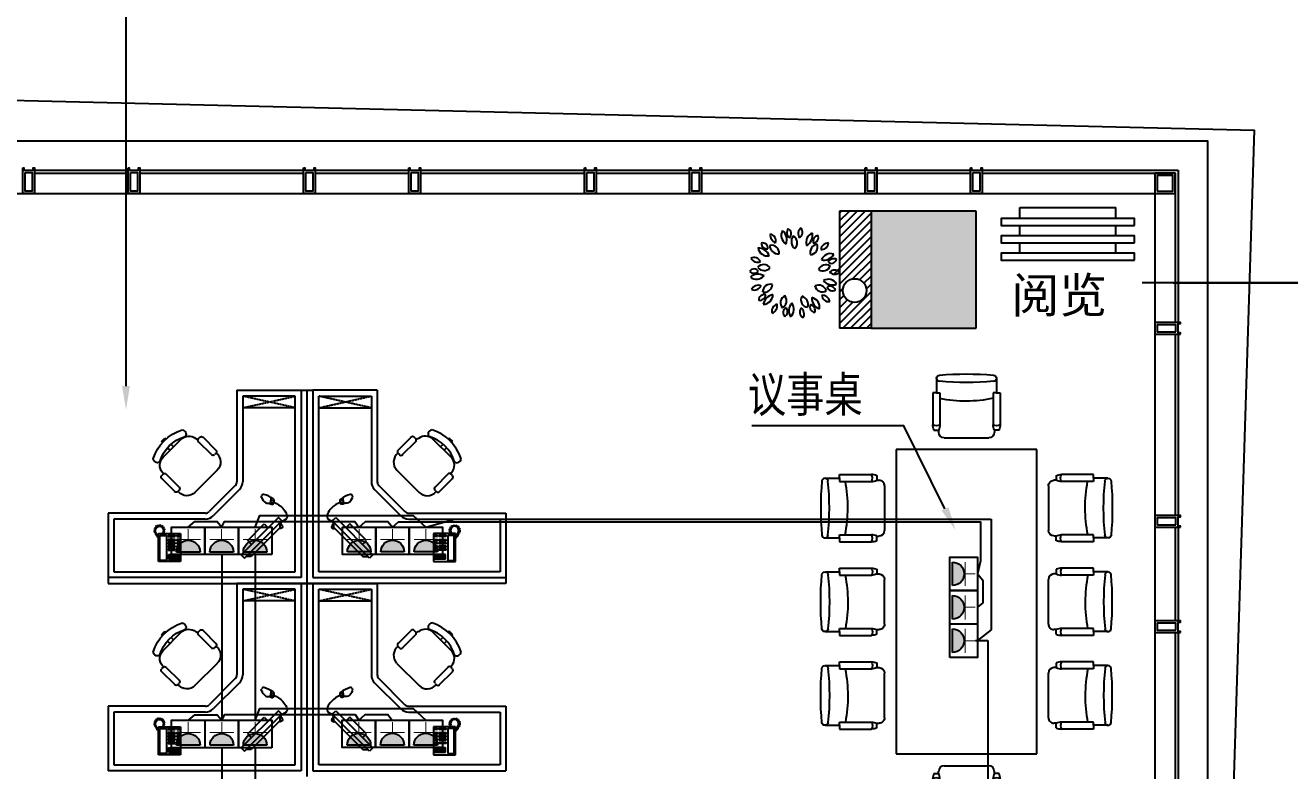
# Model space of a CAD drawing. Header units: inches. Extents: x 10 to 166961, y -47 to 131592.
# Drawn here: x 144545 to 155351, y 39082 to 45450 of the extents above; entities that cross this region are included whole.
import ezdxf

# ---------------------------------------------------------------- set-up
doc = ezdxf.new("R2010")
doc.units = ezdxf.units.IN
doc.header["$MEASUREMENT"] = 0
doc.linetypes.add('CONTINOUS', pattern=[0])
doc.linetypes.add('HIDDEN', pattern=[0.375, 0.25, -0.125])
for name, color, linetype in [('2', 2, 'Continuous'), ('4', 4, 'Continuous'), ('6', 6, 'Continuous'), ('8', 8, 'Continuous'), ('METAL', 7, 'Continuous'), ('PUB_DIM', 3, 'Continuous'), ('Shearwall', 7, 'Continuous'), ('shearwall-bh', 253, 'Continuous'), ('stair', 2, 'Continuous'), ('windows', 4, 'Continuous'), ('z', 2, 'Continuous'), ('修改', 1, 'Continuous'), ('尺寸3', 31, 'Continuous'), ('插座图', 4, 'Continuous')]:
    doc.layers.add(name, color=color, linetype=linetype)
doc.styles.add('F', font='')
doc.styles.get('F').set_extended_font_data('SimHei')

# ---------------------------------------------------------------- blocks, each defined once
blk = doc.blocks.new('Metal')
at = {"layer": 'METAL', "color": 4}
for points in [[(-50, 20), (-40, 20), (-40, 0), (40, 0), (40, 20), (50, 20), (50, -200), (-50, -200)], [(-30, -20), (30, -20), (30, -180), (-30, -180)]]:
    blk.add_lwpolyline(points, close=True, dxfattribs=at)
blk = doc.blocks.new('c21')
at = {"layer": '4', "linetype": 'ByBlock'}
for p, q in [((-238, 66), (-238, 47)), ((191, 0), (-191, 0)), ((238, 66), (238, 47))]:
    blk.add_line(p, q, dxfattribs=at)
at = {"layer": '4', "color": 4, "linetype": 'ByBlock'}
for centre, radius, start, end in [((0, -2174), 2720, 85.1281, 94.8719), ((229, 510), 26, 359.4154, 85.1281), ((-175, 112), 112, 180.3416, 204.0428), ((175, 112), 112, 335.9572, 359.6584)]:
    blk.add_arc(centre, radius, start, end, dxfattribs=at)
at = {"layer": '4', "linetype": 'ByBlock'}
for centre, radius, start, end in [((-229, 510), 26, 94.8719, 180.5846), ((-191, 47), 46.6, 180, 270), ((191, 47), 46.6, 270, 0)]:
    blk.add_arc(centre, radius, start, end, dxfattribs=at)
at = {"layer": '6', "color": 4}
for p, q in [((-255, 509), (-255, 385)), ((255, 509), (255, 385)), ((-255, 385), (-288, 385)), ((-288, 385), (-288, 111)), ((255, 385), (288, 385)), ((288, 385), (288, 111)), ((-278, 66), (-238, 66)), ((278, 66), (238, 66))]:
    blk.add_line(p, q, dxfattribs=at)
at = {"layer": '6', "color": 8, "linetype": 'ByBlock'}
for p, q in [((-255, 385), (-228, 385)), ((-228, 385), (-228, 110)), ((228, 385), (228, 110)), ((255, 385), (228, 385))]:
    blk.add_line(p, q, dxfattribs=at)
for centre, radius, start, end in [((-229, 509), 26, 179.4154, 265.1281), ((0, 2756), 2284, 264.1968, 275.8032), ((229, 509), 26, 274.8719, 0.5846), ((7, 1470), 1156, 258.28, 281.0126), ((-340, 112), 112, 335.9572, 359.6584), ((340, 112), 112, 180.3416, 204.0428), ((257, 179), 74.8, 246.8384, 294.0871)]:
    blk.add_arc(centre, radius, start, end, dxfattribs=at)
at = {"layer": '6', "color": 8}
blk.add_arc((-257, 179), 74.8, 245.9129, 293.1616, dxfattribs=at)
blk = doc.blocks.new('A$C127C375D')
at = {"layer": '插座图', "lineweight": -2}
blk.add_hatch(color=3, dxfattribs=at).paths.add_polyline_path([(91.7, 8.4, 1), (16.1, 8.4)])
at = {"layer": '插座图', "color": 3, "lineweight": -2}
blk.add_line((16.1, 8.4), (91.7, 8.4), dxfattribs=at)
blk.add_lwpolyline([(0, 0), (107.8, 0), (107.8, 88.6), (0, 88.6)], close=True, dxfattribs=at)
at = {"layer": '插座图', "color": 3, "lineweight": -2, "const_width": 3.2}
for points in [[(53.9, 46.2), (53.9, 82.6)], [(14.3, 48.8), (92.6, 48.8)]]:
    blk.add_lwpolyline(points, dxfattribs=at)
at = {"layer": '插座图', "color": 3, "lineweight": -2}
blk.add_arc((53.9, 8.4), 37.8, 0, 180, dxfattribs=at)

msp = doc.modelspace()

# ---------------------------------------------------------------- hatches: boundary and pattern name
at = {"layer": 'shearwall-bh'}
msp.add_hatch(color=252, dxfattribs=at).paths.add_polyline_path([(152673, 43862), (151773, 43862), (151773, 42862), (152673, 42862)])

# ---------------------------------------------------------------- linework, layer by layer
at = {"color": 252}
for p, q in [((151503, 43862), (151503, 42862)), ((151773, 43862), (151503, 43862)), ((151773, 42862), (151503, 42862))]:
    msp.add_line(p, q, dxfattribs=at)
at = {"color": 2}
for p, q in [((147968, 41163), (148213, 41232)), ((148213, 41232), (152799, 41232)), ((152799, 41232), (152799, 40286)), ((146224, 40928), (146224, 39513)), ((146509, 40928), (146510, 39513)), ((152799, 40286), (152682, 40193)), ((152666, 40193), (152772, 40193)), ((152772, 40193), (152772, 36886)), ((146224, 39278), (146224, 37865)), ((146510, 39278), (146510, 37863))]:
    msp.add_line(p, q, dxfattribs=at)
for points in [[(145938, 41163), (145993, 41210), (146184, 41210), (146224, 41163)], [(146224, 41164), (146249, 41211), (147362, 41211), (147396, 41163)], [(146509, 41163), (146550, 41263), (147861, 41263), (147968, 41163)], [(147398, 41163), (147453, 41211), (147644, 41211), (147684, 41163)], [(147684, 41163), (147736, 41209), (152708, 41209), (152708, 40874), (152682, 40764)], [(152682, 40764), (152729, 40709), (152729, 40517), (152682, 40478)], [(145939, 39513), (145993, 39560), (146185, 39560), (146224, 39513)], [(146224, 39514), (146250, 39561), (147363, 39561), (147397, 39513)], [(146510, 39513), (146551, 39613), (147861, 39613), (147968, 39513)], [(147397, 39514), (147451, 39561), (147643, 39561), (147682, 39514)]]:
    msp.add_lwpolyline(points, dxfattribs=at)
at = {"color": 3}
for centre, major_axis, start_param, end_param in [((150981, 43657), (0, 69.1), 1.425796, 2.787834), ((150901, 43609), (0, 58.7), 4.413315, 6.083844), ((151090, 43655), (0, 84.1), 1.059516, 2.602342), ((150955, 43618), (0, 99.1), 4.339886, 5.605271), ((151107, 43679), (0, 53.1), 0.932945, 2.538153), ((151045, 43669), (0, 46), 3.897326, 5.856831), ((151220, 43668), (0, 69.1), 0.72794, 2.089978), ((151129, 43683), (0, 58.7), 3.715235, 5.385764), ((151302, 43596), (0, 84.1), 0.361286, 1.904113), ((151175, 43656), (0, 99.1), 3.64198, 4.907366), ((150846, 43545), (0, 46), 4.595605, 6.55511), ((150887, 43592), (0, 53.1), 1.631232, 3.23644), ((150922, 43506), (0, 65.1), 4.594395, 6.502641), ((150980, 43570), (0, 72.1), 1.579586, 3.234593), ((151164, 43602), (0, 72.1), 0.881578, 2.536585), ((151078, 43590), (0, 65.1), 3.896397, 5.804643), ((151325, 43509), (0, 72.1), 0.183215, 1.838222), ((151252, 43555), (0, 65.1), 3.198373, 5.106619), ((151331, 43604), (0, 53.1), 0.235021, 1.840229), ((151277, 43636), (0, 46), 3.199454, 5.158959), ((151411, 43522), (0, 69.1), 0.029666, 1.391704), ((151350, 43593), (0, 58.7), 3.017057, 4.687586), ((150774, 43407), (0, 58.7), -1.171815, 0.498714), ((150805, 43495), (0, 69.1), 2.12384, 3.485878), ((150809, 43448), (0, 99.1), -1.245124, 0.020261), ((150890, 43563), (0, 84.1), 1.757729, 3.300555), ((151427, 43415), (0, 84.1), -0.336759, 1.206068), ((151368, 43542), (0, 99.1), 2.943705, 4.209091), ((151455, 43403), (0, 53.1), -0.463157, 1.142051), ((151434, 43462), (0, 46), 2.5014, 4.460905), ((150773, 43322), (0, 46), -0.989603, 0.969902), ((150774, 43384), (0, 53.1), 2.329345, 3.934553), ((150856, 43341), (0, 65.1), -0.990717, 0.917528), ((150860, 43427), (0, 72.1), 2.277922, 3.932929), ((151389, 43333), (0, 72.1), -0.514766, 1.140242), ((151362, 43416), (0, 65.1), 2.500242, 4.408488), ((151463, 43289), (0, 69.1), -0.668428, 0.69361), ((151462, 43382), (0, 58.7), 2.319012, 3.989541), ((150807, 43224), (0, 99.1), -0.54696, 0.718426), ((150795, 43364), (0, 84.1), 2.455776, 3.998603), ((150807, 43170), (0, 58.7), -0.473465, 1.197064), ((150912, 43172), (0, 65.1), -0.292424, 1.615822), ((150859, 43241), (0, 72.1), 2.975694, 4.630701), ((151325, 43158), (0, 72.1), -1.212962, 0.442045), ((151407, 43196), (0, 84.1), -1.034835, 0.507991), ((151443, 43331), (0, 99.1), 2.245406, 3.510792), ((150774, 43257), (0, 69.1), 2.822252, 4.18429), ((150861, 43104), (0, 46), -0.291225, 1.66828), ((150821, 43153), (0, 53.1), 3.027326, 4.632534), ((150851, 43151), (0, 84.1), 3.154009, 4.696836), ((150950, 43051), (0, 99.1), 0.15102, 1.416406), ((151064, 43079), (0, 65.1), 0.405612, 2.313858), ((150979, 43097), (0, 72.1), 3.674103, 5.32911), ((151239, 43105), (0, 65.1), 1.103854, 3.012099), ((151163, 43065), (0, 72.1), 4.372161, 6.027168), ((151365, 43121), (0, 99.1), 1.547056, 2.812441), ((151250, 43041), (0, 84.1), 4.550028, 6.092855), ((151357, 43238), (0, 65.1), 1.802079, 3.710324), ((151353, 43076), (0, 69.1), -1.36644, -0.004401), ((151412, 43148), (0, 58.7), 1.620634, 3.291163), ((151420, 43169), (0, 53.1), -1.161345, 0.443863), ((151442, 43227), (0, 46), 1.803245, 3.762749), ((150985, 43010), (0, 58.7), 0.224724, 1.895253), ((150903, 43055), (0, 69.1), 3.520483, 4.882521), ((151068, 42994), (0, 46), 0.406912, 2.366416), ((151006, 43006), (0, 53.1), 3.725468, 5.330676), ((151170, 43011), (0, 99.1), 0.849191, 2.114577), ((151030, 43023), (0, 84.1), 3.852164, 5.394991), ((151223, 43001), (0, 58.7), 0.922591, 2.59312), ((151132, 42984), (0, 69.1), 4.218277, 5.580315), ((151297, 43043), (0, 46), 1.104938, 3.064443), ((151243, 43012), (0, 53.1), 4.423907, 6.029115)]:
    msp.add_ellipse(centre, major_axis=major_axis, ratio=1, start_param=start_param, end_param=end_param, dxfattribs=at)
at = {"layer": '2', "color": 252}
for p, q in [((146354, 42332), (146903, 42332)), ((146903, 42332), (146903, 40732)), ((146903, 42332), (147003, 42332)), ((146953, 40682), (146953, 42332)), ((147003, 42332), (147003, 40732)), ((147553, 42332), (147003, 42332)), ((146903, 40732), (145253, 40732)), ((145253, 40732), (145253, 40682)), ((145253, 40682), (146953, 40682)), ((146354, 40682), (146903, 40682)), ((146953, 40682), (146354, 40682)), ((146953, 40682), (146354, 40682)), ((146903, 40682), (146903, 39082)), ((146903, 40682), (147003, 40682)), ((146953, 39032), (146953, 40682)), ((146953, 40682), (147553, 40682)), ((146953, 40682), (147553, 40682)), ((148653, 40682), (146953, 40682)), ((147003, 40732), (148653, 40732)), ((147003, 40682), (147003, 39082)), ((147553, 40682), (147003, 40682)), ((148653, 40732), (148653, 40682)), ((146903, 39082), (145253, 39082)), ((147003, 39082), (148653, 39082))]:
    msp.add_line(p, q, dxfattribs=at)
at = {"layer": '4', "color": 4}
for p, q in [((153045, 43800), (153045, 43892)), ((153045, 43892), (153865, 43892)), ((153865, 43800), (153865, 43892)), ((153045, 43651), (153045, 43740)), ((153865, 43651), (153865, 43740)), ((153045, 43502), (153045, 43591)), ((153865, 43502), (153865, 43591))]:
    msp.add_line(p, q, dxfattribs=at)
at = {"layer": '6', "color": 252}
for p, q in [((146354, 42332), (146354, 41551)), ((147553, 42332), (147553, 41551)), ((145905, 41986), (145912, 41979)), ((146026, 41919), (146038, 41930)), ((146065, 41930), (146175, 41820)), ((147842, 41930), (147732, 41820)), ((147880, 41919), (147869, 41930)), ((148002, 41986), (147995, 41979)), ((145709, 41893), (145739, 41923)), ((145719, 41883), (145709, 41893)), ((145723, 41760), (145874, 41912)), ((145739, 41923), (145749, 41913)), ((145782, 41820), (145761, 41840)), ((145792, 41870), (145812, 41850)), ((146002, 41920), (146022, 41911)), ((146136, 41782), (146026, 41892)), ((147770, 41782), (147880, 41892)), ((147905, 41920), (147885, 41911)), ((148184, 41760), (148032, 41912)), ((148115, 41870), (148095, 41850)), ((148125, 41820), (148145, 41840)), ((148168, 41923), (148158, 41913)), ((148198, 41893), (148168, 41923)), ((148188, 41883), (148198, 41893)), ((145654, 41721), (145647, 41728)), ((146175, 41793), (146164, 41782)), ((146176, 41794), (146177, 41793)), ((147731, 41794), (147729, 41793)), ((147732, 41793), (147743, 41782)), ((148253, 41721), (148260, 41728)), ((145711, 41604), (145723, 41615)), ((145725, 41617), (145718, 41629)), ((145750, 41615), (145860, 41505)), ((146186, 41649), (145995, 41459)), ((147721, 41649), (147912, 41459)), ((148157, 41615), (148047, 41505)), ((148182, 41617), (148188, 41629)), ((148195, 41604), (148184, 41615)), ((145822, 41467), (145711, 41577)), ((146340, 41519), (146117, 41295)), ((147566, 41519), (147790, 41295)), ((148085, 41467), (148195, 41577)), ((145860, 41478), (145849, 41467)), ((145855, 41464), (145850, 41468)), ((148047, 41478), (148058, 41467)), ((148052, 41464), (148056, 41468)), ((146085, 41282), (145253, 41282)), ((145253, 41282), (145253, 40732)), ((147822, 41282), (148653, 41282)), ((148653, 41282), (148653, 40732)), ((146354, 40682), (146354, 39901)), ((147553, 40682), (147553, 39901)), ((145905, 40336), (145912, 40329)), ((148002, 40336), (147995, 40329)), ((145709, 40243), (145739, 40273)), ((145719, 40233), (145709, 40243)), ((145723, 40110), (145874, 40262)), ((145739, 40273), (145749, 40263)), ((145792, 40220), (145812, 40200)), ((146002, 40270), (146022, 40261)), ((146026, 40269), (146038, 40280)), ((146136, 40132), (146026, 40242)), ((146065, 40280), (146175, 40170)), ((147842, 40280), (147732, 40170)), ((147770, 40132), (147880, 40242)), ((147880, 40269), (147869, 40280)), ((147905, 40270), (147885, 40261)), ((148184, 40110), (148032, 40262)), ((148115, 40220), (148095, 40200)), ((148168, 40273), (148158, 40263)), ((148198, 40243), (148168, 40273)), ((148188, 40233), (148198, 40243)), ((145782, 40170), (145761, 40190)), ((146175, 40143), (146164, 40132)), ((146176, 40144), (146177, 40143)), ((147731, 40144), (147729, 40143)), ((147732, 40143), (147743, 40132)), ((148125, 40170), (148145, 40190)), ((145654, 40071), (145647, 40078)), ((146186, 39999), (145995, 39809)), ((147721, 39999), (147912, 39809)), ((148253, 40071), (148260, 40078)), ((145711, 39954), (145723, 39965)), ((145822, 39817), (145711, 39927)), ((145725, 39967), (145718, 39979)), ((145750, 39965), (145860, 39855)), ((148157, 39965), (148047, 39855)), ((148085, 39817), (148195, 39927)), ((148182, 39967), (148188, 39979)), ((148195, 39954), (148184, 39965)), ((145860, 39828), (145849, 39817)), ((145855, 39814), (145850, 39818)), ((146340, 39869), (146117, 39645)), ((147566, 39869), (147790, 39645)), ((148047, 39828), (148058, 39817)), ((148052, 39814), (148056, 39818)), ((146085, 39632), (145253, 39632)), ((145253, 39632), (145253, 39082)), ((147822, 39632), (148653, 39632)), ((148653, 39632), (148653, 39082))]:
    msp.add_line(p, q, dxfattribs=at)
at = {"layer": '6', "color": 6}
for points in [[(154026, 43740), (154026, 43800), (152885, 43800), (152885, 43740)], [(154026, 43591), (154026, 43651), (152885, 43651), (152885, 43591)], [(154026, 43442), (154026, 43502), (152885, 43502), (152885, 43442)]]:
    msp.add_lwpolyline(points, close=True, dxfattribs=at)
at = {"layer": '6', "color": 252}
for centre, start, end in [((146309, 41551), 315, 0), ((147598, 41551), 180, 225), ((146085, 41327), 270, 315), ((147822, 41327), 225, 270), ((146309, 39901), 315, 0), ((147598, 39901), 180, 225), ((146085, 39677), 270, 315), ((147822, 39677), 225, 270)]:
    msp.add_arc(centre, 45, start, end, dxfattribs=at)
at = {"layer": '6', "color": 252, "extrusion": (0, 0, -1)}
for centre, major_axis, start_param, end_param in [((146006, 41626), (274, 274), 4.241936, 5.182842), ((146001, 41631), (226, 226), 4.211213, 5.213565), ((145884, 41965), (20.4, 20.4), 4.712389, 4.726071), ((145943, 41844), (68, 68), 4.709722, 6.166276), ((145884, 41965), (20.4, 20.4), -0.705229, 0), ((145891, 41958), (20.4, 20.4), 0, 1.570796), ((146051, 41917), (13.6, 13.6), 4.712389, 6.283185), ((146040, 41905), (13.6, 13.6), 3.141593, 4.712389), ((146161, 41807), (13.6, 13.6), 0, 1.570796), ((145667, 41748), (20.4, 20.4), 3.141593, 3.846821), ((145667, 41748), (-20.4, 20.4), 6.269503, 6.283185), ((145674, 41741), (20.4, 20.4), 1.570796, 3.141593), ((145791, 41692), (68, 68), 3.212044, 4.709722), ((146150, 41795), (13.6, 13.6), 1.570796, 3.141593), ((146118, 41718), (68, 68), -0.116909, 1.570796), ((145725, 41590), (13.6, 13.6), 3.141593, 4.712389), ((145736, 41602), (13.6, 13.6), 4.712389, 6.283185), ((145846, 41492), (13.6, 13.6), 0, 1.570796), ((145835, 41480), (13.6, 13.6), 1.570796, 3.141593), ((145927, 41527), (68, 68), 1.570796, 3.212044), ((146006, 39976), (274, 274), 4.241936, 5.182842), ((145884, 40315), (20.4, 20.4), 4.712389, 4.726071), ((145884, 40315), (20.4, 20.4), -0.705229, 0), ((145891, 40308), (20.4, 20.4), 0, 1.570796), ((146001, 39981), (226, 226), 4.211213, 5.213565), ((145943, 40194), (68, 68), 4.709722, 6.166276), ((146040, 40255), (13.6, 13.6), 3.141593, 4.712389), ((146051, 40267), (13.6, 13.6), 4.712389, 6.283185), ((145667, 40098), (20.4, 20.4), 3.141593, 3.846821), ((145667, 40098), (-20.4, 20.4), 6.269503, 6.283185), ((145791, 40042), (68, 68), 3.212044, 4.709722), ((146150, 40145), (13.6, 13.6), 1.570796, 3.141593), ((146161, 40157), (13.6, 13.6), 0, 1.570796), ((146118, 40068), (68, 68), -0.116909, 1.570796), ((145674, 40091), (20.4, 20.4), 1.570796, 3.141593), ((145725, 39940), (13.6, 13.6), 3.141593, 4.712389), ((145736, 39952), (13.6, 13.6), 4.712389, 6.283185), ((145835, 39830), (13.6, 13.6), 1.570796, 3.141593), ((145927, 39877), (68, 68), 1.570796, 3.212044), ((145846, 39842), (13.6, 13.6), 0, 1.570796)]:
    msp.add_ellipse(centre, major_axis=major_axis, ratio=1, start_param=start_param, end_param=end_param, dxfattribs=at)
at = {"layer": '6', "color": 252}
for centre, major_axis, start_param, end_param in [((147855, 41917), (-13.6, 13.6), 4.712389, 6.283185), ((147964, 41844), (-68, 68), 4.709722, 6.166276), ((148016, 41958), (-20.4, 20.4), 0, 1.570796), ((147906, 41631), (-226, 226), 4.211213, 5.213565), ((148023, 41965), (-20.4, 20.4), -0.705229, 0), ((147901, 41626), (-274, 274), 4.241936, 5.182842), ((148023, 41965), (-20.4, 20.4), 4.712389, 4.726071), ((147745, 41807), (-13.6, 13.6), 0, 1.570796), ((147867, 41905), (-13.6, 13.6), 3.141593, 4.712389), ((147789, 41718), (-68, 68), -0.116909, 1.570796), ((147757, 41795), (-13.6, 13.6), 1.570796, 3.141593), ((148116, 41692), (-68, 68), 3.212044, 4.709722), ((148233, 41741), (-20.4, 20.4), 1.570796, 3.141593), ((148240, 41748), (20.4, 20.4), 6.269503, 6.283185), ((148240, 41748), (-20.4, 20.4), 3.141593, 3.846821), ((148170, 41602), (-13.6, 13.6), 4.712389, 6.283185), ((148182, 41590), (-13.6, 13.6), 3.141593, 4.712389), ((148060, 41492), (-13.6, 13.6), 0, 1.570796), ((147980, 41527), (-68, 68), 1.570796, 3.212044), ((148072, 41480), (-13.6, 13.6), 1.570796, 3.141593), ((148016, 40308), (-20.4, 20.4), 0, 1.570796), ((148023, 40315), (-20.4, 20.4), -0.705229, 0), ((147901, 39976), (-274, 274), 4.241936, 5.182842), ((148023, 40315), (-20.4, 20.4), 4.712389, 4.726071), ((147855, 40267), (-13.6, 13.6), 4.712389, 6.283185), ((147867, 40255), (-13.6, 13.6), 3.141593, 4.712389), ((147964, 40194), (-68, 68), 4.709722, 6.166276), ((147906, 39981), (-226, 226), 4.211213, 5.213565), ((147789, 40068), (-68, 68), -0.116909, 1.570796), ((147745, 40157), (-13.6, 13.6), 0, 1.570796), ((147757, 40145), (-13.6, 13.6), 1.570796, 3.141593), ((148116, 40042), (-68, 68), 3.212044, 4.709722), ((148240, 40098), (20.4, 20.4), 6.269503, 6.283185), ((148240, 40098), (-20.4, 20.4), 3.141593, 3.846821), ((148233, 40091), (-20.4, 20.4), 1.570796, 3.141593), ((148170, 39952), (-13.6, 13.6), 4.712389, 6.283185), ((148182, 39940), (-13.6, 13.6), 3.141593, 4.712389), ((147980, 39877), (-68, 68), 1.570796, 3.212044), ((148060, 39842), (-13.6, 13.6), 0, 1.570796), ((148072, 39830), (-13.6, 13.6), 1.570796, 3.141593)]:
    msp.add_ellipse(centre, major_axis=major_axis, ratio=1, start_param=start_param, end_param=end_param, dxfattribs=at)
at = {"layer": '8', "color": 252, "linetype": 'HIDDEN'}
for p, q in [((146404, 42182), (146853, 42282)), ((146853, 42182), (146404, 42282)), ((147503, 42182), (147053, 42282)), ((147053, 42182), (147503, 42282)), ((146853, 42182), (146404, 42182)), ((147053, 42182), (147503, 42182)), ((146404, 40532), (146853, 40632)), ((146853, 40532), (146404, 40632)), ((147503, 40532), (147053, 40632)), ((147053, 40532), (147503, 40632)), ((146853, 40532), (146404, 40532)), ((147053, 40532), (147503, 40532))]:
    msp.add_line(p, q, dxfattribs=at)
at = {"layer": '8', "color": 252}
for p, q in [((146404, 42282), (146404, 41551)), ((146853, 42282), (146404, 42282)), ((146853, 40782), (146853, 42282)), ((147053, 40782), (147053, 42282)), ((147053, 42282), (147503, 42282)), ((147503, 42282), (147503, 41551)), ((146376, 41483), (146152, 41260)), ((146562, 41418), (146564, 41430)), ((146646, 41394), (146673, 41386)), ((147261, 41394), (147234, 41386)), ((147344, 41418), (147342, 41430)), ((147531, 41483), (147755, 41260)), ((146642, 41377), (146669, 41369)), ((147265, 41377), (147238, 41369)), ((146085, 41232), (145303, 41232)), ((145303, 41232), (145303, 40782)), ((145672, 41176), (145668, 41174)), ((145668, 41174), (145669, 41166)), ((145678, 41171), (145672, 41176)), ((145682, 41180), (145677, 41178)), ((145677, 41178), (145678, 41171)), ((145685, 41172), (145682, 41180)), ((145687, 41179), (145685, 41172)), ((145691, 41180), (145687, 41179)), ((145695, 41173), (145691, 41180)), ((145697, 41180), (145695, 41173)), ((145702, 41179), (145697, 41180)), ((145702, 41171), (145702, 41179)), ((145706, 41177), (145702, 41171)), ((145710, 41175), (145706, 41177)), ((145711, 41168), (145710, 41175)), ((145716, 41173), (145711, 41168)), ((145721, 41170), (145716, 41173)), ((147822, 41232), (148603, 41232)), ((148186, 41170), (148191, 41173)), ((148191, 41173), (148196, 41168)), ((148196, 41168), (148197, 41175)), ((148197, 41175), (148200, 41177)), ((148200, 41177), (148205, 41171)), ((148205, 41179), (148209, 41180)), ((148205, 41171), (148205, 41179)), ((148209, 41180), (148212, 41173)), ((148212, 41173), (148216, 41180)), ((148216, 41180), (148220, 41179)), ((148220, 41179), (148222, 41172)), ((148222, 41172), (148225, 41180)), ((148225, 41180), (148230, 41178)), ((148230, 41178), (148229, 41171)), ((148229, 41171), (148235, 41176)), ((148235, 41176), (148239, 41174)), ((148239, 41174), (148238, 41166)), ((148603, 41232), (148603, 40782)), ((145649, 41140), (145648, 41134)), ((145648, 41134), (145656, 41131)), ((145656, 41131), (145648, 41131)), ((145648, 41131), (145648, 41123)), ((145648, 41123), (145655, 41121)), ((145650, 41151), (145649, 41145)), ((145649, 41145), (145655, 41143)), ((145655, 41143), (145649, 41140)), ((145658, 41151), (145650, 41151)), ((145655, 41121), (145652, 41117)), ((145652, 41117), (145655, 41111)), ((145655, 41161), (145653, 41157)), ((145653, 41157), (145658, 41151)), ((145663, 41158), (145655, 41161)), ((145655, 41111), (145661, 41112)), ((145661, 41112), (145657, 41105)), ((145657, 41105), (145661, 41098)), ((145663, 41171), (145659, 41167)), ((145659, 41167), (145663, 41158)), ((145659, 41145), (145668, 41162)), ((145659, 41120), (145659, 41145)), ((145670, 41101), (145659, 41120)), ((145661, 41098), (145669, 41099)), ((145669, 41166), (145663, 41171)), ((145669, 41099), (145664, 41093)), ((145664, 41093), (145666, 41089)), ((145666, 41089), (145669, 41090)), ((145669, 41090), (145667, 41087)), ((145667, 41087), (145668, 41084)), ((145668, 41162), (145682, 41169)), ((145668, 41084), (145673, 41084)), ((145676, 41089), (145670, 41101)), ((145673, 41088), (145676, 41089)), ((145676, 41087), (145673, 41088)), ((145673, 41084), (145675, 41081)), ((145675, 41081), (145677, 41077)), ((145676, 41085), (145676, 41087)), ((145680, 41080), (145676, 41085)), ((145677, 41077), (145696, 41061)), ((145696, 41068), (145680, 41080)), ((145682, 41169), (145698, 41170)), ((145685, 41076), (145685, 41107)), ((145685, 41107), (145721, 41107)), ((145685, 40869), (145685, 41070)), ((145696, 40879), (145696, 41092)), ((145696, 41092), (145751, 41092)), ((145698, 41170), (145712, 41164)), ((145712, 41164), (145722, 41153)), ((145717, 41163), (145721, 41170)), ((145725, 41165), (145717, 41163)), ((145720, 41101), (145719, 41092)), ((145723, 41123), (145720, 41118)), ((145720, 41118), (145724, 41113)), ((145721, 41107), (145720, 41101)), ((145724, 41113), (145721, 41107)), ((145722, 41153), (145727, 41138)), ((145727, 41138), (145723, 41123)), ((145724, 41093), (145725, 41105)), ((145724, 41092), (145724, 41093)), ((145728, 41161), (145725, 41165)), ((145725, 41155), (145728, 41161)), ((145732, 41157), (145725, 41155)), ((145725, 41105), (145727, 41111)), ((145725, 41107), (145871, 41107)), ((145726, 41124), (145734, 41125)), ((145733, 41120), (145726, 41124)), ((145727, 41113), (145730, 41115)), ((145727, 41111), (145727, 41113)), ((145728, 41146), (145734, 41151)), ((145736, 41145), (145728, 41146)), ((145729, 41135), (145737, 41138)), ((145736, 41132), (145729, 41135)), ((145730, 41115), (145733, 41120)), ((145734, 41151), (145732, 41157)), ((145734, 41125), (145736, 41132)), ((145737, 41138), (145736, 41145)), ((145751, 41092), (145751, 40879)), ((145765, 41095), (145765, 41083)), ((145790, 41095), (145765, 41095)), ((145765, 41083), (145790, 41083)), ((145790, 41083), (145790, 41095)), ((145802, 41095), (145802, 41083)), ((145826, 41095), (145802, 41095)), ((145802, 41083), (145826, 41083)), ((145826, 41083), (145826, 41095)), ((145840, 41095), (145840, 41083)), ((145864, 41095), (145840, 41095)), ((145840, 41083), (145864, 41083)), ((145864, 41083), (145864, 41095)), ((145871, 41107), (145871, 40869)), ((148181, 41107), (148035, 41107)), ((148035, 41107), (148035, 40869)), ((148042, 41083), (148042, 41095)), ((148042, 41095), (148067, 41095)), ((148067, 41083), (148042, 41083)), ((148067, 41095), (148067, 41083)), ((148080, 41083), (148080, 41095)), ((148080, 41095), (148105, 41095)), ((148105, 41083), (148080, 41083)), ((148105, 41095), (148105, 41083)), ((148117, 41083), (148117, 41095)), ((148117, 41095), (148141, 41095)), ((148141, 41083), (148117, 41083)), ((148141, 41095), (148141, 41083)), ((148211, 41092), (148156, 41092)), ((148156, 41092), (148156, 40879)), ((148170, 41138), (148171, 41145)), ((148178, 41135), (148170, 41138)), ((148171, 41145), (148178, 41146)), ((148171, 41132), (148178, 41135)), ((148172, 41125), (148171, 41132)), ((148181, 41124), (148172, 41125)), ((148173, 41151), (148175, 41157)), ((148178, 41146), (148173, 41151)), ((148174, 41120), (148181, 41124)), ((148176, 41115), (148174, 41120)), ((148175, 41157), (148182, 41155)), ((148180, 41113), (148176, 41115)), ((148179, 41161), (148182, 41165)), ((148182, 41155), (148179, 41161)), ((148185, 41153), (148180, 41138)), ((148180, 41138), (148183, 41123)), ((148180, 41111), (148180, 41113)), ((148182, 41105), (148180, 41111)), ((148182, 41165), (148190, 41163)), ((148183, 41093), (148182, 41105)), ((148183, 41123), (148186, 41118)), ((148186, 41118), (148183, 41113)), ((148183, 41113), (148185, 41107)), ((148183, 41092), (148183, 41093)), ((148195, 41164), (148185, 41153)), ((148185, 41107), (148187, 41101)), ((148221, 41107), (148185, 41107)), ((148190, 41163), (148186, 41170)), ((148187, 41101), (148187, 41092)), ((148209, 41170), (148195, 41164)), ((148225, 41169), (148209, 41170)), ((148211, 40879), (148211, 41092)), ((148211, 41068), (148227, 41080)), ((148230, 41077), (148211, 41061)), ((148221, 41076), (148221, 41107)), ((148221, 40869), (148221, 41070)), ((148239, 41162), (148225, 41169)), ((148227, 41080), (148230, 41085)), ((148230, 41089), (148237, 41101)), ((148234, 41088), (148230, 41089)), ((148230, 41085), (148231, 41087)), ((148232, 41081), (148230, 41077)), ((148231, 41087), (148234, 41088)), ((148234, 41084), (148232, 41081)), ((148239, 41084), (148234, 41084)), ((148237, 41101), (148248, 41120)), ((148237, 41090), (148240, 41087)), ((148241, 41089), (148237, 41090)), ((148238, 41166), (148244, 41171)), ((148238, 41099), (148243, 41093)), ((148246, 41098), (148238, 41099)), ((148248, 41145), (148239, 41162)), ((148240, 41087), (148239, 41084)), ((148243, 41093), (148241, 41089)), ((148244, 41171), (148248, 41167)), ((148248, 41167), (148244, 41158)), ((148244, 41158), (148251, 41161)), ((148246, 41112), (148249, 41105)), ((148252, 41111), (148246, 41112)), ((148249, 41105), (148246, 41098)), ((148248, 41120), (148248, 41145)), ((148254, 41157), (148249, 41151)), ((148249, 41151), (148257, 41151)), ((148251, 41161), (148254, 41157)), ((148258, 41145), (148251, 41143)), ((148251, 41143), (148258, 41140)), ((148258, 41134), (148251, 41131)), ((148251, 41131), (148258, 41131)), ((148259, 41123), (148251, 41121)), ((148251, 41121), (148255, 41117)), ((148255, 41117), (148252, 41111)), ((148257, 41151), (148258, 41145)), ((148258, 41140), (148258, 41134)), ((148258, 41131), (148259, 41123)), ((145765, 41057), (145765, 41045)), ((145790, 41057), (145765, 41057)), ((145765, 41045), (145790, 41045)), ((145765, 41032), (145765, 41019)), ((145790, 41032), (145765, 41032)), ((145765, 41019), (145790, 41019)), ((145765, 41004), (145765, 40992)), ((145790, 41004), (145765, 41004)), ((145765, 40992), (145790, 40992)), ((145765, 40977), (145765, 40965)), ((145790, 40977), (145765, 40977)), ((145765, 40965), (145790, 40965)), ((145790, 41045), (145790, 41057)), ((145790, 41019), (145790, 41032)), ((145790, 40992), (145790, 41004)), ((145790, 40965), (145790, 40977)), ((145802, 41057), (145802, 41045)), ((145826, 41057), (145802, 41057)), ((145802, 41045), (145826, 41045)), ((145802, 41032), (145802, 41019)), ((145826, 41032), (145802, 41032)), ((145802, 41019), (145826, 41019)), ((145802, 41004), (145802, 40992)), ((145826, 41004), (145802, 41004)), ((145802, 40992), (145826, 40992)), ((145802, 40977), (145802, 40965)), ((145826, 40977), (145802, 40977)), ((145802, 40965), (145826, 40965)), ((145826, 41045), (145826, 41057)), ((145826, 41019), (145826, 41032)), ((145826, 40992), (145826, 41004)), ((145826, 40965), (145826, 40977)), ((145840, 41057), (145840, 41045)), ((145864, 41057), (145840, 41057)), ((145840, 41045), (145864, 41045)), ((145840, 41032), (145840, 41019)), ((145864, 41032), (145840, 41032)), ((145840, 41019), (145864, 41019)), ((145840, 41004), (145840, 40992)), ((145864, 41004), (145840, 41004)), ((145840, 40992), (145864, 40992)), ((145840, 40977), (145840, 40965)), ((145864, 40977), (145840, 40977)), ((145840, 40965), (145864, 40965)), ((145864, 41045), (145864, 41057)), ((145864, 41019), (145864, 41032)), ((145864, 40992), (145864, 41004)), ((145864, 40965), (145864, 40977)), ((148042, 41045), (148042, 41057)), ((148042, 41057), (148067, 41057)), ((148067, 41045), (148042, 41045)), ((148042, 41019), (148042, 41032)), ((148042, 41032), (148067, 41032)), ((148067, 41019), (148042, 41019)), ((148042, 40992), (148042, 41004)), ((148042, 41004), (148067, 41004)), ((148067, 40992), (148042, 40992)), ((148042, 40965), (148042, 40977)), ((148042, 40977), (148067, 40977)), ((148067, 40965), (148042, 40965)), ((148067, 41057), (148067, 41045)), ((148067, 41032), (148067, 41019)), ((148067, 41004), (148067, 40992)), ((148067, 40977), (148067, 40965)), ((148080, 41045), (148080, 41057)), ((148080, 41057), (148105, 41057)), ((148105, 41045), (148080, 41045)), ((148080, 41019), (148080, 41032)), ((148080, 41032), (148105, 41032)), ((148105, 41019), (148080, 41019)), ((148080, 40992), (148080, 41004)), ((148080, 41004), (148105, 41004)), ((148105, 40992), (148080, 40992)), ((148080, 40965), (148080, 40977)), ((148080, 40977), (148105, 40977)), ((148105, 40965), (148080, 40965)), ((148105, 41057), (148105, 41045)), ((148105, 41032), (148105, 41019)), ((148105, 41004), (148105, 40992)), ((148105, 40977), (148105, 40965)), ((148117, 41045), (148117, 41057)), ((148117, 41057), (148141, 41057)), ((148141, 41045), (148117, 41045)), ((148117, 41019), (148117, 41032)), ((148117, 41032), (148141, 41032)), ((148141, 41019), (148117, 41019)), ((148117, 40992), (148117, 41004)), ((148117, 41004), (148141, 41004)), ((148141, 40992), (148117, 40992)), ((148117, 40965), (148117, 40977)), ((148117, 40977), (148141, 40977)), ((148141, 40965), (148117, 40965)), ((148141, 41057), (148141, 41045)), ((148141, 41032), (148141, 41019)), ((148141, 41004), (148141, 40992)), ((148141, 40977), (148141, 40965)), ((145871, 40869), (145685, 40869)), ((145751, 40879), (145696, 40879)), ((145770, 40889), (145770, 40929)), ((145770, 40928), (145862, 40928)), ((145770, 40918), (145862, 40918)), ((145770, 40908), (145862, 40908)), ((145770, 40898), (145862, 40898)), ((145770, 40888), (145862, 40888)), ((145862, 40888), (145862, 40929)), ((148035, 40869), (148221, 40869)), ((148045, 40888), (148045, 40929)), ((148136, 40928), (148045, 40928)), ((148136, 40918), (148045, 40918)), ((148136, 40908), (148045, 40908)), ((148136, 40898), (148045, 40898)), ((148136, 40888), (148045, 40888)), ((148136, 40889), (148136, 40929)), ((148156, 40879), (148211, 40879)), ((145303, 40782), (146853, 40782)), ((148603, 40782), (147053, 40782)), ((146404, 40632), (146404, 39901)), ((146853, 40632), (146404, 40632)), ((146853, 39132), (146853, 40632)), ((147053, 39132), (147053, 40632)), ((147053, 40632), (147503, 40632)), ((147503, 40632), (147503, 39901)), ((146376, 39833), (146152, 39610)), ((146562, 39768), (146564, 39780)), ((147344, 39768), (147342, 39780)), ((147531, 39833), (147755, 39610)), ((146642, 39727), (146669, 39719)), ((146646, 39744), (146673, 39736)), ((147261, 39744), (147234, 39736)), ((147265, 39727), (147238, 39719)), ((146085, 39582), (145303, 39582)), ((145303, 39582), (145303, 39132)), ((147822, 39582), (148603, 39582)), ((148603, 39582), (148603, 39132)), ((145649, 39490), (145648, 39484)), ((145648, 39484), (145656, 39481)), ((145656, 39481), (145648, 39481)), ((145648, 39481), (145648, 39473)), ((145648, 39473), (145655, 39471)), ((145650, 39501), (145649, 39495)), ((145649, 39495), (145655, 39493)), ((145655, 39493), (145649, 39490)), ((145658, 39501), (145650, 39501)), ((145655, 39471), (145652, 39467)), ((145652, 39467), (145655, 39461)), ((145655, 39511), (145653, 39507)), ((145653, 39507), (145658, 39501)), ((145663, 39508), (145655, 39511)), ((145655, 39461), (145661, 39462)), ((145661, 39462), (145657, 39455)), ((145657, 39455), (145661, 39448)), ((145663, 39521), (145659, 39517)), ((145659, 39517), (145663, 39508)), ((145659, 39495), (145668, 39512)), ((145659, 39470), (145659, 39495)), ((145670, 39451), (145659, 39470)), ((145661, 39448), (145669, 39449)), ((145669, 39516), (145663, 39521)), ((145669, 39449), (145664, 39443)), ((145664, 39443), (145666, 39439)), ((145672, 39526), (145668, 39524)), ((145668, 39524), (145669, 39516)), ((145668, 39512), (145682, 39519)), ((145676, 39439), (145670, 39451)), ((145678, 39521), (145672, 39526)), ((145682, 39530), (145677, 39528)), ((145677, 39528), (145678, 39521)), ((145685, 39522), (145682, 39530)), ((145682, 39519), (145698, 39520)), ((145687, 39529), (145685, 39522)), ((145685, 39426), (145685, 39457)), ((145685, 39457), (145721, 39457)), ((145691, 39530), (145687, 39529)), ((145695, 39523), (145691, 39530)), ((145697, 39530), (145695, 39523)), ((145702, 39529), (145697, 39530)), ((145698, 39520), (145712, 39514)), ((145702, 39521), (145702, 39529)), ((145706, 39527), (145702, 39521)), ((145710, 39525), (145706, 39527)), ((145711, 39518), (145710, 39525)), ((145716, 39523), (145711, 39518)), ((145712, 39514), (145722, 39503)), ((145721, 39520), (145716, 39523)), ((145717, 39513), (145721, 39520)), ((145725, 39515), (145717, 39513)), ((145720, 39451), (145719, 39442)), ((145723, 39473), (145720, 39468)), ((145720, 39468), (145724, 39463)), ((145721, 39457), (145720, 39451)), ((145724, 39463), (145721, 39457)), ((145722, 39503), (145727, 39488)), ((145727, 39488), (145723, 39473)), ((145724, 39443), (145725, 39455)), ((145724, 39442), (145724, 39443)), ((145728, 39511), (145725, 39515)), ((145725, 39505), (145728, 39511)), ((145732, 39507), (145725, 39505)), ((145725, 39455), (145727, 39461)), ((145725, 39457), (145871, 39457)), ((145726, 39474), (145734, 39475)), ((145733, 39470), (145726, 39474)), ((145727, 39463), (145730, 39465)), ((145727, 39461), (145727, 39463)), ((145728, 39496), (145734, 39501)), ((145736, 39495), (145728, 39496)), ((145729, 39485), (145737, 39488)), ((145736, 39482), (145729, 39485)), ((145730, 39465), (145733, 39470)), ((145734, 39501), (145732, 39507)), ((145734, 39475), (145736, 39482)), ((145737, 39488), (145736, 39495)), ((145765, 39445), (145765, 39433)), ((145790, 39445), (145765, 39445)), ((145790, 39433), (145790, 39445)), ((145802, 39445), (145802, 39433)), ((145826, 39445), (145802, 39445)), ((145826, 39433), (145826, 39445)), ((145840, 39445), (145840, 39433)), ((145864, 39445), (145840, 39445)), ((145864, 39433), (145864, 39445)), ((145871, 39457), (145871, 39219)), ((148181, 39457), (148035, 39457)), ((148035, 39457), (148035, 39219)), ((148042, 39433), (148042, 39445)), ((148042, 39445), (148067, 39445)), ((148067, 39445), (148067, 39433)), ((148080, 39433), (148080, 39445)), ((148080, 39445), (148105, 39445)), ((148105, 39445), (148105, 39433)), ((148117, 39433), (148117, 39445)), ((148117, 39445), (148141, 39445)), ((148141, 39445), (148141, 39433)), ((148170, 39488), (148171, 39495)), ((148178, 39485), (148170, 39488)), ((148171, 39495), (148178, 39496)), ((148171, 39482), (148178, 39485)), ((148172, 39475), (148171, 39482)), ((148181, 39474), (148172, 39475)), ((148173, 39501), (148175, 39507)), ((148178, 39496), (148173, 39501)), ((148174, 39470), (148181, 39474)), ((148176, 39465), (148174, 39470)), ((148175, 39507), (148182, 39505)), ((148180, 39463), (148176, 39465)), ((148179, 39511), (148182, 39515)), ((148182, 39505), (148179, 39511)), ((148185, 39503), (148180, 39488)), ((148180, 39488), (148183, 39473)), ((148180, 39461), (148180, 39463)), ((148182, 39455), (148180, 39461)), ((148182, 39515), (148190, 39513)), ((148183, 39443), (148182, 39455)), ((148183, 39473), (148186, 39468)), ((148186, 39468), (148183, 39463)), ((148183, 39463), (148185, 39457)), ((148183, 39442), (148183, 39443)), ((148195, 39514), (148185, 39503)), ((148185, 39457), (148187, 39451)), ((148221, 39457), (148185, 39457)), ((148186, 39520), (148191, 39523)), ((148190, 39513), (148186, 39520)), ((148187, 39451), (148187, 39442)), ((148191, 39523), (148196, 39518)), ((148209, 39520), (148195, 39514)), ((148196, 39518), (148197, 39525)), ((148197, 39525), (148200, 39527)), ((148200, 39527), (148205, 39521)), ((148205, 39529), (148209, 39530)), ((148205, 39521), (148205, 39529)), ((148209, 39530), (148212, 39523)), ((148225, 39519), (148209, 39520)), ((148212, 39523), (148216, 39530)), ((148216, 39530), (148220, 39529)), ((148220, 39529), (148222, 39522)), ((148221, 39426), (148221, 39457)), ((148222, 39522), (148225, 39530)), ((148225, 39530), (148230, 39528)), ((148239, 39512), (148225, 39519)), ((148230, 39528), (148229, 39521)), ((148229, 39521), (148235, 39526)), ((148230, 39439), (148237, 39451)), ((148235, 39526), (148239, 39524)), ((148237, 39451), (148248, 39470)), ((148239, 39524), (148238, 39516)), ((148238, 39516), (148244, 39521)), ((148238, 39449), (148243, 39443)), ((148246, 39448), (148238, 39449)), ((148248, 39495), (148239, 39512)), ((148243, 39443), (148241, 39439)), ((148244, 39521), (148248, 39517)), ((148248, 39517), (148244, 39508)), ((148244, 39508), (148251, 39511)), ((148246, 39462), (148249, 39455)), ((148252, 39461), (148246, 39462)), ((148249, 39455), (148246, 39448)), ((148248, 39470), (148248, 39495)), ((148254, 39507), (148249, 39501)), ((148249, 39501), (148257, 39501)), ((148251, 39511), (148254, 39507)), ((148258, 39495), (148251, 39493)), ((148251, 39493), (148258, 39490)), ((148258, 39484), (148251, 39481)), ((148251, 39481), (148258, 39481)), ((148259, 39473), (148251, 39471)), ((148251, 39471), (148255, 39467)), ((148255, 39467), (148252, 39461)), ((148257, 39501), (148258, 39495)), ((148258, 39490), (148258, 39484)), ((148258, 39481), (148259, 39473)), ((145666, 39439), (145669, 39440)), ((145669, 39440), (145667, 39437)), ((145667, 39437), (145668, 39434)), ((145668, 39434), (145673, 39434)), ((145673, 39438), (145676, 39439)), ((145676, 39437), (145673, 39438)), ((145673, 39434), (145675, 39431)), ((145675, 39431), (145677, 39427)), ((145676, 39435), (145676, 39437)), ((145680, 39430), (145676, 39435)), ((145677, 39427), (145696, 39411)), ((145696, 39418), (145680, 39430)), ((145685, 39219), (145685, 39420)), ((145696, 39229), (145696, 39442)), ((145696, 39442), (145751, 39442)), ((145751, 39442), (145751, 39229)), ((145765, 39433), (145790, 39433)), ((145765, 39407), (145765, 39395)), ((145790, 39407), (145765, 39407)), ((145765, 39395), (145790, 39395)), ((145765, 39382), (145765, 39369)), ((145790, 39382), (145765, 39382)), ((145765, 39369), (145790, 39369)), ((145765, 39354), (145765, 39342)), ((145790, 39354), (145765, 39354)), ((145765, 39342), (145790, 39342)), ((145790, 39395), (145790, 39407)), ((145790, 39369), (145790, 39382)), ((145790, 39342), (145790, 39354)), ((145802, 39433), (145826, 39433)), ((145802, 39407), (145802, 39395)), ((145826, 39407), (145802, 39407)), ((145802, 39395), (145826, 39395)), ((145802, 39382), (145802, 39369)), ((145826, 39382), (145802, 39382)), ((145802, 39369), (145826, 39369)), ((145802, 39354), (145802, 39342)), ((145826, 39354), (145802, 39354)), ((145802, 39342), (145826, 39342)), ((145826, 39395), (145826, 39407)), ((145826, 39369), (145826, 39382)), ((145826, 39342), (145826, 39354)), ((145840, 39433), (145864, 39433)), ((145840, 39407), (145840, 39395)), ((145864, 39407), (145840, 39407)), ((145840, 39395), (145864, 39395)), ((145840, 39382), (145840, 39369)), ((145864, 39382), (145840, 39382)), ((145840, 39369), (145864, 39369)), ((145840, 39354), (145840, 39342)), ((145864, 39354), (145840, 39354)), ((145840, 39342), (145864, 39342)), ((145864, 39395), (145864, 39407)), ((145864, 39369), (145864, 39382)), ((145864, 39342), (145864, 39354)), ((148067, 39433), (148042, 39433)), ((148042, 39395), (148042, 39407)), ((148042, 39407), (148067, 39407)), ((148067, 39395), (148042, 39395)), ((148042, 39369), (148042, 39382)), ((148042, 39382), (148067, 39382)), ((148067, 39369), (148042, 39369)), ((148042, 39342), (148042, 39354)), ((148042, 39354), (148067, 39354)), ((148067, 39342), (148042, 39342)), ((148067, 39407), (148067, 39395)), ((148067, 39382), (148067, 39369)), ((148067, 39354), (148067, 39342)), ((148105, 39433), (148080, 39433)), ((148080, 39395), (148080, 39407)), ((148080, 39407), (148105, 39407)), ((148105, 39395), (148080, 39395)), ((148080, 39369), (148080, 39382)), ((148080, 39382), (148105, 39382)), ((148105, 39369), (148080, 39369)), ((148080, 39342), (148080, 39354)), ((148080, 39354), (148105, 39354)), ((148105, 39342), (148080, 39342)), ((148105, 39407), (148105, 39395)), ((148105, 39382), (148105, 39369)), ((148105, 39354), (148105, 39342)), ((148141, 39433), (148117, 39433)), ((148117, 39395), (148117, 39407)), ((148117, 39407), (148141, 39407)), ((148141, 39395), (148117, 39395)), ((148117, 39369), (148117, 39382)), ((148117, 39382), (148141, 39382)), ((148141, 39369), (148117, 39369)), ((148117, 39342), (148117, 39354)), ((148117, 39354), (148141, 39354)), ((148141, 39342), (148117, 39342)), ((148141, 39407), (148141, 39395)), ((148141, 39382), (148141, 39369)), ((148141, 39354), (148141, 39342)), ((148211, 39442), (148156, 39442)), ((148156, 39442), (148156, 39229)), ((148211, 39229), (148211, 39442)), ((148211, 39418), (148227, 39430)), ((148230, 39427), (148211, 39411)), ((148221, 39219), (148221, 39420)), ((148227, 39430), (148230, 39435)), ((148234, 39438), (148230, 39439)), ((148230, 39435), (148231, 39437)), ((148232, 39431), (148230, 39427)), ((148231, 39437), (148234, 39438)), ((148234, 39434), (148232, 39431)), ((148239, 39434), (148234, 39434)), ((148237, 39440), (148240, 39437)), ((148241, 39439), (148237, 39440)), ((148240, 39437), (148239, 39434)), ((145751, 39229), (145696, 39229)), ((145765, 39327), (145765, 39315)), ((145790, 39327), (145765, 39327)), ((145765, 39315), (145790, 39315)), ((145770, 39239), (145770, 39279)), ((145770, 39278), (145862, 39278)), ((145770, 39268), (145862, 39268)), ((145770, 39258), (145862, 39258)), ((145770, 39248), (145862, 39248)), ((145770, 39238), (145862, 39238)), ((145790, 39315), (145790, 39327)), ((145802, 39327), (145802, 39315)), ((145826, 39327), (145802, 39327)), ((145802, 39315), (145826, 39315)), ((145826, 39315), (145826, 39327)), ((145840, 39327), (145840, 39315)), ((145864, 39327), (145840, 39327)), ((145840, 39315), (145864, 39315)), ((145862, 39238), (145862, 39279)), ((145864, 39315), (145864, 39327)), ((148042, 39315), (148042, 39327)), ((148042, 39327), (148067, 39327)), ((148067, 39315), (148042, 39315)), ((148045, 39238), (148045, 39279)), ((148136, 39278), (148045, 39278)), ((148136, 39268), (148045, 39268)), ((148136, 39258), (148045, 39258)), ((148136, 39248), (148045, 39248)), ((148136, 39238), (148045, 39238)), ((148067, 39327), (148067, 39315)), ((148080, 39315), (148080, 39327)), ((148080, 39327), (148105, 39327)), ((148105, 39315), (148080, 39315)), ((148105, 39327), (148105, 39315)), ((148117, 39315), (148117, 39327)), ((148117, 39327), (148141, 39327)), ((148141, 39315), (148117, 39315)), ((148136, 39239), (148136, 39279)), ((148141, 39327), (148141, 39315)), ((148156, 39229), (148211, 39229)), ((145303, 39132), (146853, 39132)), ((145871, 39219), (145685, 39219)), ((148603, 39132), (147053, 39132)), ((148035, 39219), (148221, 39219))]:
    msp.add_line(p, q, dxfattribs=at)
at = {"layer": '8', "color": 252, "linetype": 'CONTINOUS'}
for p, q in [((146709, 41244), (146391, 40926)), ((146419, 40898), (146738, 41216)), ((146446, 41048), (146587, 41190)), ((146587, 41190), (146621, 41156)), ((146738, 41216), (146709, 41244)), ((146724, 41160), (146723, 41202)), ((147169, 41216), (147198, 41244)), ((147487, 40898), (147169, 41216)), ((147183, 41160), (147183, 41202)), ((147198, 41244), (147516, 40926)), ((147320, 41190), (147286, 41156)), ((147461, 41048), (147320, 41190)), ((146724, 41160), (146476, 40912)), ((147183, 41160), (147431, 40912)), ((146479, 41014), (146446, 41048)), ((147427, 41014), (147461, 41048)), ((146391, 40926), (146419, 40898)), ((146476, 40912), (146434, 40912)), ((147431, 40912), (147473, 40912)), ((147516, 40926), (147487, 40898)), ((146709, 39594), (146391, 39276)), ((146419, 39248), (146738, 39566)), ((146738, 39566), (146709, 39594)), ((146724, 39510), (146723, 39552)), ((147169, 39566), (147198, 39594)), ((147487, 39248), (147169, 39566)), ((147183, 39510), (147183, 39552)), ((147198, 39594), (147516, 39276)), ((146446, 39398), (146587, 39540)), ((146724, 39510), (146476, 39262)), ((146587, 39540), (146621, 39506)), ((147183, 39510), (147431, 39262)), ((147320, 39540), (147286, 39506)), ((147461, 39398), (147320, 39540)), ((146479, 39364), (146446, 39398)), ((147427, 39364), (147461, 39398)), ((146391, 39276), (146419, 39248)), ((146476, 39262), (146434, 39262)), ((147431, 39262), (147473, 39262)), ((147516, 39276), (147487, 39248))]:
    msp.add_line(p, q, dxfattribs=at)
at = {"layer": '8', "color": 252}
for centre, radius, start, end in [((146309, 41551), 95, 315, 0), ((147598, 41551), 95, 180, 225), ((146667, 41460), 112, 201.9726, 233.813), ((146585, 41419), 23.8, 90.9077, 151.3573), ((146477, 41120), 340, 56.8405, 71.4968), ((146557, 41406), 90, 332.1838, 3.6951), ((146655, 41389), 18, 5.5517, 63.6715), ((146632, 41386), 41.2, 322.7503, 5.5517), ((147252, 41389), 18, 116.3285, 174.4483), ((147275, 41386), 41.2, 174.4483, 217.2497), ((147430, 41120), 340, 108.5032, 123.1595), ((147350, 41406), 90, 176.3049, 207.8162), ((147240, 41460), 112, 306.187, 338.0274), ((147321, 41419), 23.8, 28.6427, 89.0923), ((146085, 41327), 95, 270, 315), ((147822, 41327), 95, 225, 270), ((146309, 39901), 95, 315, 0), ((147598, 39901), 95, 180, 225), ((146667, 39810), 112, 201.9726, 233.813), ((146585, 39769), 23.8, 90.9077, 151.3573), ((146477, 39470), 340, 56.8405, 71.4968), ((147430, 39470), 340, 108.5032, 123.1595), ((147240, 39810), 112, 306.187, 338.0274), ((147321, 39769), 23.8, 28.6427, 89.0923), ((146557, 39756), 90, 332.1838, 3.6951), ((146655, 39739), 18, 5.5517, 63.6715), ((146632, 39736), 41.2, 322.7503, 5.5517), ((147252, 39739), 18, 116.3285, 174.4483), ((147275, 39736), 41.2, 174.4483, 217.2497), ((147350, 39756), 90, 176.3049, 207.8162), ((146085, 39677), 95, 270, 315), ((147822, 39677), 95, 225, 270)]:
    msp.add_arc(centre, radius, start, end, dxfattribs=at)
for points, knots in [([(146600, 41369), (146613, 41365), (146629, 41369), (146649, 41358), (146658, 41356), (146665, 41361), (146666, 41364)], [0, 0, 0, 0, 61.392948, 66.317377, 85.526749, 97.068118, 97.068118, 97.068118, 97.068118]), ([(146673, 41375), (146698, 41362), (146749, 41336), (146812, 41225), (146705, 41210), (146758, 41160), (146726, 41149), (146715, 41151)], [0, 0, 0, 0, 89.180996, 185.391702, 247.379604, 284.879604, 301.833056, 301.833056, 301.833056, 301.833056]), ([(147234, 41375), (147209, 41362), (147158, 41336), (147095, 41225), (147202, 41210), (147149, 41160), (147180, 41149), (147192, 41151)], [0, 0, 0, 0, 89.180996, 185.391702, 247.379604, 284.879604, 301.833056, 301.833056, 301.833056, 301.833056]), ([(147306, 41369), (147293, 41365), (147277, 41369), (147258, 41358), (147249, 41356), (147242, 41361), (147241, 41364)], [0, 0, 0, 0, 61.392948, 66.317377, 85.526749, 97.068118, 97.068118, 97.068118, 97.068118]), ([(146600, 39719), (146613, 39715), (146629, 39719), (146649, 39708), (146658, 39706), (146665, 39711), (146666, 39714)], [0, 0, 0, 0, 61.392948, 66.317377, 85.526749, 97.068118, 97.068118, 97.068118, 97.068118]), ([(146673, 39725), (146698, 39712), (146749, 39686), (146812, 39575), (146705, 39560), (146758, 39510), (146726, 39499), (146715, 39501)], [0, 0, 0, 0, 89.180996, 185.391702, 247.379604, 284.879604, 301.833056, 301.833056, 301.833056, 301.833056]), ([(147234, 39725), (147209, 39712), (147158, 39686), (147095, 39575), (147202, 39560), (147149, 39510), (147180, 39499), (147192, 39501)], [0, 0, 0, 0, 89.180996, 185.391702, 247.379604, 284.879604, 301.833056, 301.833056, 301.833056, 301.833056]), ([(147306, 39719), (147293, 39715), (147277, 39719), (147258, 39708), (147249, 39706), (147242, 39711), (147241, 39714)], [0, 0, 0, 0, 61.392948, 66.317377, 85.526749, 97.068118, 97.068118, 97.068118, 97.068118])]:
    msp.add_open_spline(points, degree=3, knots=knots, dxfattribs=at)
at = {"layer": 'METAL'}
for points in [[(154198, 44012), (154373, 44012), (154373, 44187), (154198, 44187)], [(154218, 44032), (154353, 44032), (154353, 44167), (154218, 44167)]]:
    msp.add_lwpolyline(points, close=True, dxfattribs=at)
at = {"layer": 'PUB_DIM', "color": 252}
msp.add_line((158394, 43249), (154090, 43249), dxfattribs=at)
at = {"layer": 'PUB_DIM', "transparency": 16777216}
for p, q in [((154356, 43249), (156844, 43249)), ((154456, 43249), (157644, 43249))]:
    msp.add_line(p, q, dxfattribs=at)
at = {"layer": 'Shearwall', "color": 252}
for p, q in [((152673, 43862), (151773, 43862)), ((151773, 43862), (151773, 42862)), ((152673, 42862), (152673, 43862)), ((151773, 42862), (152673, 42862))]:
    msp.add_line(p, q, dxfattribs=at)
msp.add_circle((151633, 43184), 101, dxfattribs=at)
at = {"layer": 'stair', "color": 6}
for points in [[(134023, 44287), (134023, 45062), (155048, 44554), (154748, 35062), (154748, 35062)], [(134023, 44462), (154648, 44462), (154648, 21062), (133023, 21062), (133023, 21312)]]:
    msp.add_lwpolyline(points, dxfattribs=at)
at = {"layer": 'windows', "color": 2}
for p, q in [((144623, 44212), (145423, 44212)), ((145523, 44212), (146923, 44212)), ((147023, 44212), (147823, 44212)), ((147923, 44212), (149323, 44212)), ((149423, 44212), (150223, 44212)), ((150323, 44212), (151723, 44212)), ((151823, 44212), (152623, 44212)), ((152723, 44212), (154398, 44212)), ((154398, 44212), (154398, 42912)), ((144623, 44187), (145423, 44187)), ((145523, 44187), (146923, 44187)), ((147023, 44187), (147823, 44187)), ((147923, 44187), (149323, 44187)), ((149423, 44187), (150223, 44187)), ((150323, 44187), (151723, 44187)), ((151823, 44187), (152623, 44187)), ((152723, 44187), (154373, 44187)), ((154373, 44187), (154373, 42912)), ((142623, 44012), (154198, 44012)), ((154198, 44012), (154198, 35262)), ((154373, 42812), (154373, 41262)), ((154398, 42812), (154398, 41262)), ((154373, 41162), (154373, 40362)), ((154398, 41162), (154398, 40362)), ((154373, 40262), (154373, 38712)), ((154398, 40262), (154398, 38712))]:
    msp.add_line(p, q, dxfattribs=at)
at = {"layer": '尺寸3', "color": 252}
for p, q in [((151503, 43845), (151521, 43862)), ((151503, 43778), (151588, 43862)), ((151503, 43710), (151655, 43862)), ((151503, 43643), (151723, 43862)), ((151503, 43575), (151773, 43845)), ((151503, 43508), (151773, 43778)), ((151503, 43441), (151773, 43711)), ((151454, 43324), (151773, 43643)), ((151503, 43306), (151773, 43576)), ((151503, 43239), (151773, 43509)), ((151615, 43283), (151773, 43441)), ((151675, 43276), (151773, 43374)), ((151713, 43246), (151773, 43307)), ((151733, 43199), (151773, 43239)), ((151503, 43171), (151533, 43201)), ((151503, 42902), (151773, 43172)), ((151503, 43104), (151541, 43142)), ((151503, 43037), (151571, 43104)), ((151503, 42969), (151618, 43084)), ((151531, 42862), (151773, 43105)), ((151598, 42862), (151773, 43037)), ((151666, 42862), (151773, 42970)), ((151733, 42862), (151773, 42903)), ((153189, 41825), (151989, 41825)), ((151989, 41825), (151989, 39225)), ((153189, 39225), (153189, 41825)), ((151989, 39225), (153189, 39225))]:
    msp.add_line(p, q, dxfattribs=at)
for points in [[(145406, 42367), (145406, 46615), (149424, 46615)], [(152405, 41318), (152054, 42029), (150754, 42029)]]:
    msp.add_lwpolyline(points, dxfattribs=at)
for points in [[(145439, 42367), (145406, 42167), (145372, 42367)], [(152435, 41333), (152494, 41139), (152376, 41304)]]:
    msp.add_solid(points, dxfattribs=at)

# ---------------------------------------------------------------- block references
at = {"layer": '6', "extrusion": (0, 0, -1), "zscale": -1}
msp.add_blockref('c21', (-152589, 41925), dxfattribs=at)
at = {"layer": '6'}
for p, rotation in [((151889, 41325), 90.0000000108282), ((153289, 40525), 270.0000000041491), ((153289, 39725), 270.0000000108282), ((152589, 39125), 180.0000000041492)]:
    msp.add_blockref('c21', p, dxfattribs=dict(at, rotation=rotation))
at = {"layer": '6', "extrusion": (0, 0, -1), "zscale": -1}
for p, rotation in [((-153289, 41325), 90.00000001082823), ((-151889, 40525), 270), ((-151889, 39725), 270.0000000108282)]:
    msp.add_blockref('c21', p, dxfattribs=dict(at, rotation=rotation))
at = {"layer": '修改', "color": 2}
for p in [(144573, 44212), (145473, 44212), (146973, 44212), (147873, 44212), (149373, 44212), (150273, 44212), (151773, 44212), (152673, 44212)]:
    msp.add_blockref('Metal', p, dxfattribs=at)
at = {"layer": '修改', "xscale": -1, "rotation": 270}
for p in [(154398, 42862), (154398, 41212), (154398, 40312)]:
    msp.add_blockref('Metal', p, dxfattribs=at)
at = {"layer": '插座图', "color": 0, "extrusion": (0, 0, -1), "xscale": 2.647941328235902, "yscale": 2.647941328417801, "zscale": -2.647941328421054}
for p in [(-146081, 40928), (-146366, 40928), (-146652, 40928), (-147541, 40929), (-147826, 40929), (-148112, 40929), (-146081, 39278), (-146367, 39278), (-146652, 39278), (-147539, 39279), (-147825, 39279), (-148110, 39279)]:
    msp.add_blockref('A$C127C375D', p, dxfattribs=at)
at = {"layer": '插座图', "color": 0, "extrusion": (0, 0, -1), "xscale": 2.647941328235902, "yscale": 2.647941328417801, "zscale": -2.647941328421054, "rotation": 90.00000000000001}
for p in [(-152447, 40621), (-152447, 40335), (-152447, 40050)]:
    msp.add_blockref('A$C127C375D', p, dxfattribs=at)

# ---------------------------------------------------------------- texts
at = {"layer": 'z', "color": 252, "style": 'F'}
msp.add_text('阅览', height=300, dxfattribs=at).set_placement((152972, 42994, 0))
at = {"layer": 'z', "color": 252, "style": 'F', "width": 0.8}
msp.add_text('议事桌', height=300, dxfattribs=at).set_placement((150720, 42147))

doc.saveas('drawing.dxf')
